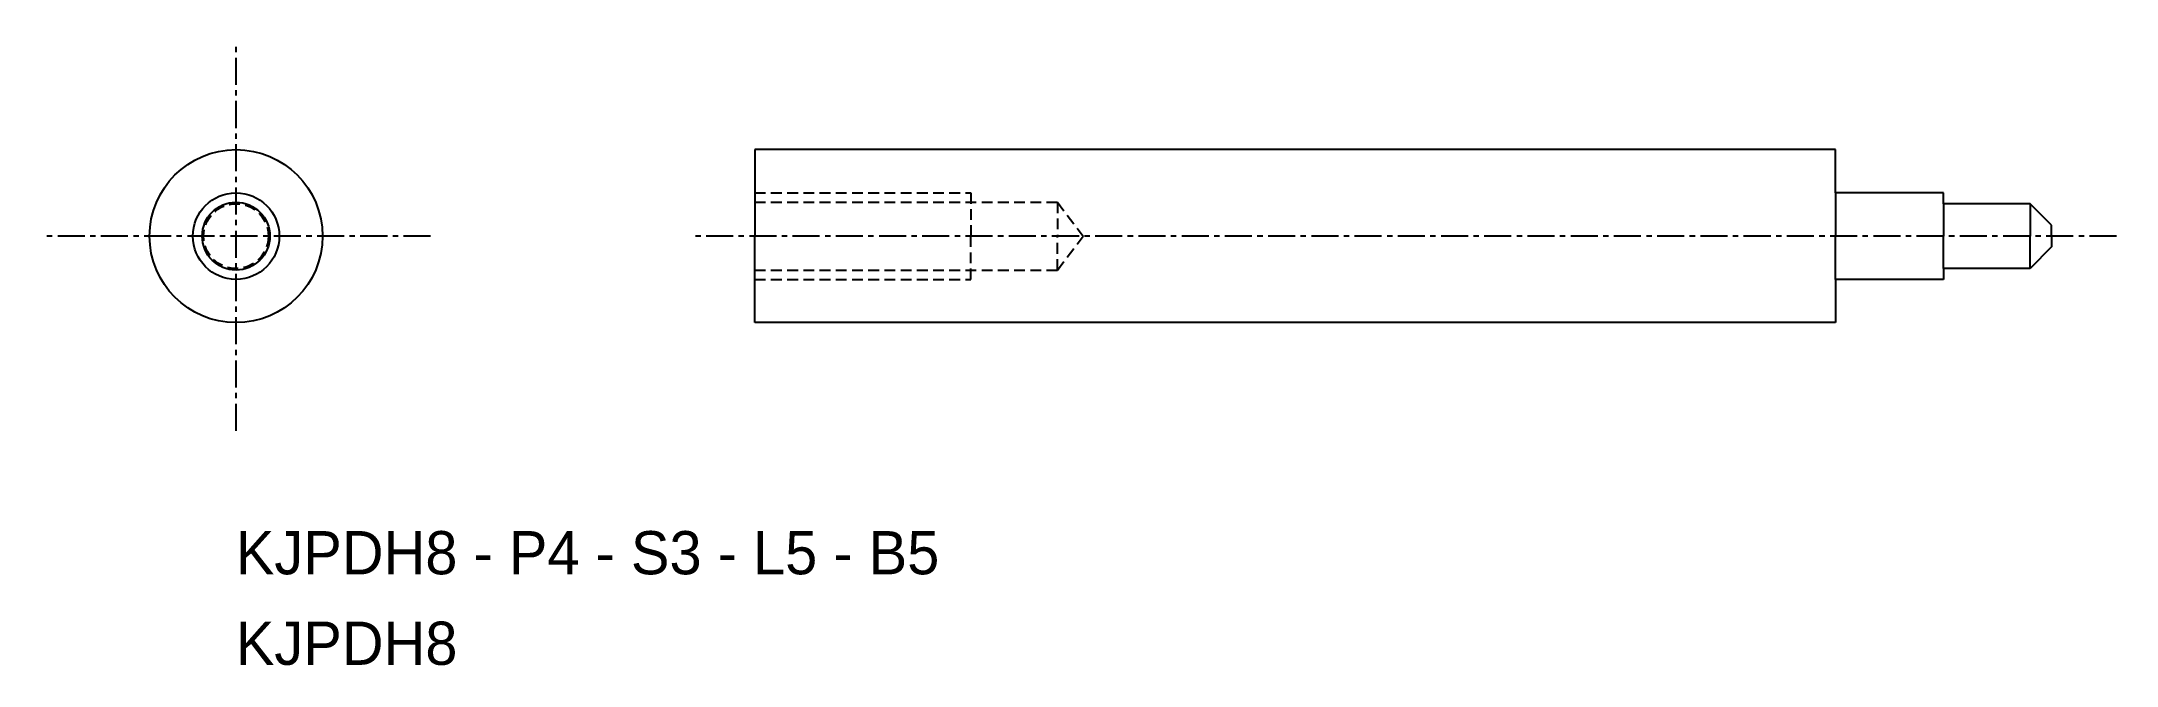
# Model space of a CAD drawing. Extents: x -33 to 63, y 30.1 to 59.
import ezdxf

# ---------------------------------------------------------------- set-up
doc = ezdxf.new("R2010")
doc.units = 0
doc.linetypes.add('CENTER', pattern=[2, 1.25, -0.25, 0.25, -0.25])
doc.linetypes.add('DASHED', pattern=[0.75, 0.5, -0.25])
doc.layers.get('0').update_dxf_attribs({"linetype": 'CONTINUOUS'})
doc.layers.add('CENTER', color=1, linetype='CENTER')

msp = doc.modelspace()

# ---------------------------------------------------------------- linework, layer by layer
at = {"color": 7, "linetype": 'CONTINUOUS'}
for p, q in [((0, 54), (0, 50)), ((50, 54), (0, 54)), ((50, 52), (50, 54)), ((55, 52), (50, 52)), ((50, 52), (50, 50)), ((55, 51.5), (55, 52)), ((59, 51.5), (55, 51.5)), ((55, 51.5), (55, 50)), ((60, 50.5), (59, 51.5)), ((59, 51.5), (59, 50)), ((0, 46), (0, 50)), ((50, 48), (50, 50)), ((55, 48.5), (55, 50)), ((59, 48.5), (59, 50)), ((60, 50), (60, 50.5)), ((60, 50), (60, 49.5)), ((60, 49.5), (59, 48.5)), ((55, 48), (50, 48)), ((50, 48), (50, 46)), ((59, 48.5), (55, 48.5)), ((55, 48.5), (55, 48)), ((50, 46), (0, 46))]:
    msp.add_line(p, q, dxfattribs=at)
at = {"color": 3, "linetype": 'DASHED'}
for p, q in [((0, 52), (10, 52)), ((10, 52), (10, 50)), ((0, 51.567), (14, 51.567)), ((14, 51.567), (14, 50)), ((14, 51.567), (15.193, 50)), ((10, 48), (10, 50)), ((14, 48.433), (15.193, 50)), ((14, 48.433), (14, 50)), ((0, 48.433), (14, 48.433)), ((0, 48), (10, 48))]:
    msp.add_line(p, q, dxfattribs=at)
at = {"color": 7, "linetype": 'CONTINUOUS'}
for radius in [4, 1.567]:
    msp.add_circle((-24, 50), radius, dxfattribs=at)
at = {"color": 3, "linetype": 'CONTINUOUS'}
msp.add_circle((-24, 50), 2, dxfattribs=at)
at = {"color": 3, "linetype": 'DASHED'}
msp.add_circle((-24, 50), 1.5, dxfattribs=at)
at = {"layer": 'CENTER', "color": 1, "linetype": 'CENTER'}
for p, q in [((-24, 41), (-24, 59)), ((-15, 50), (-33, 50)), ((63, 50), (-3, 50))]:
    msp.add_line(p, q, dxfattribs=at)

# ---------------------------------------------------------------- texts
at = {"color": 7, "linetype": 'CONTINUOUS'}
for s, p in [('KJPDH8 - P4 - S3 - L5 - B5', (-24.011, 34.361)), ('KJPDH8', (-24.011, 30.174))]:
    msp.add_text(s, height=2, dxfattribs=at).set_placement(p)

doc.saveas('drawing.dxf')
